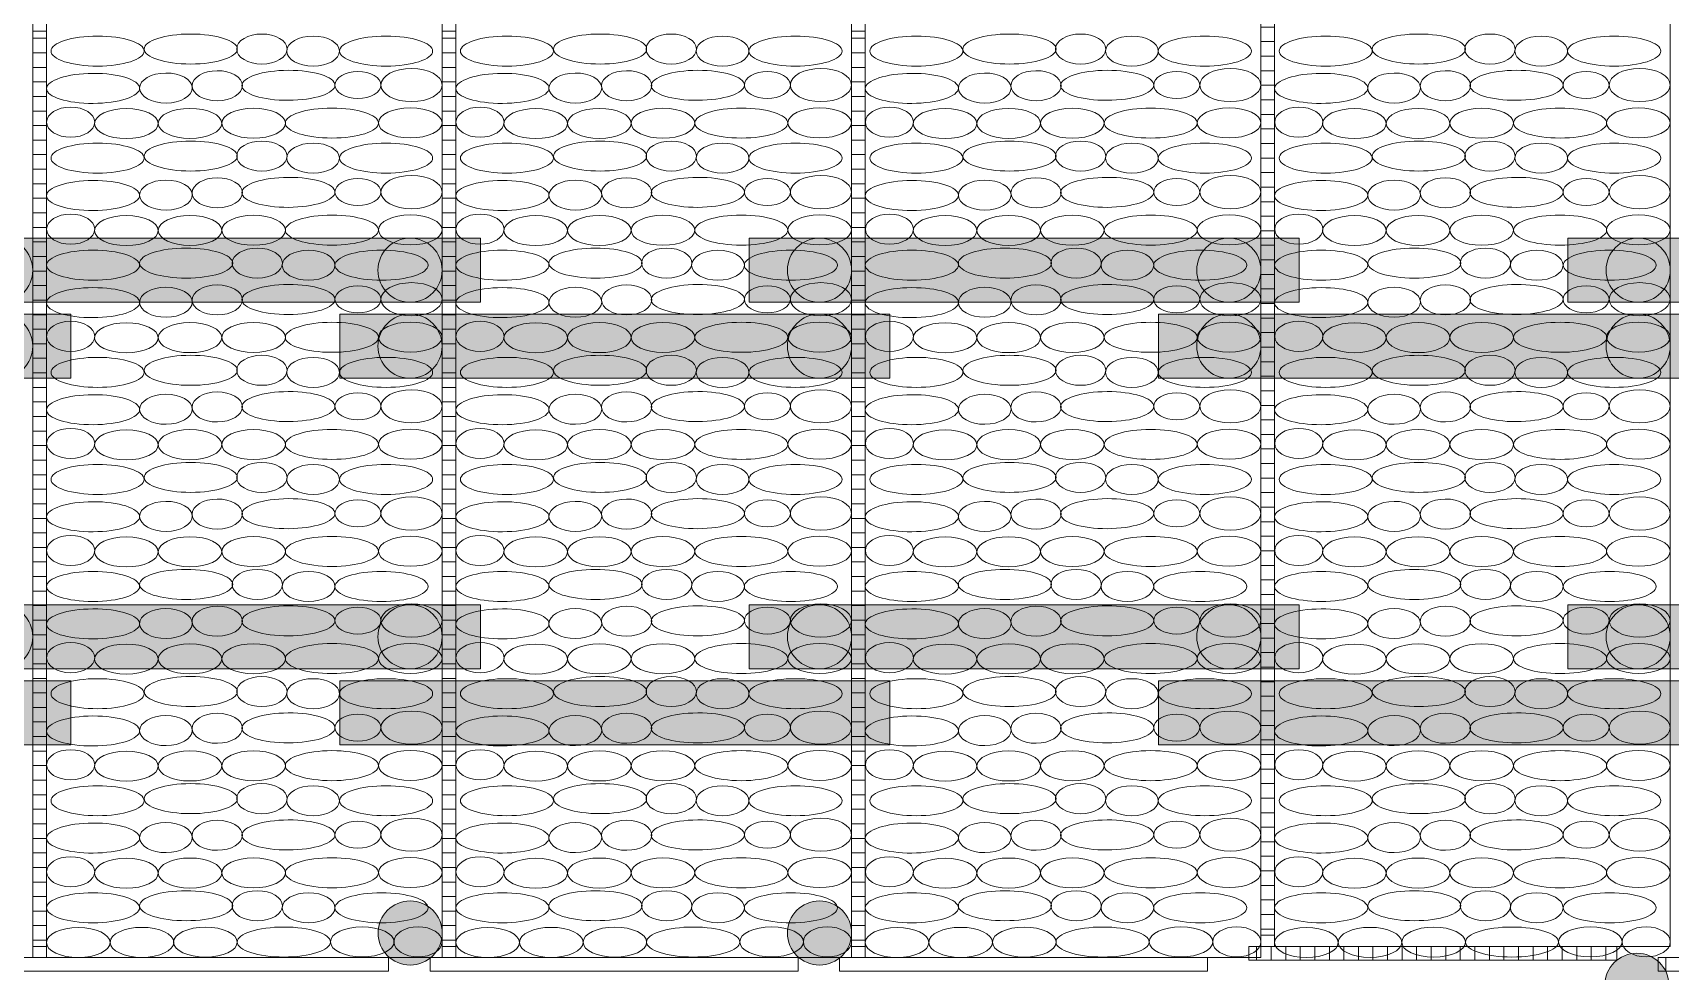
# Model space of a CAD drawing. Header units: inches. Extents: x 523 to 1492, y 69 to 539.
# Drawn here: x 813.8 to 849.53, y 314.3 to 334.78 of the extents above; entities that cross this region are included whole.
import ezdxf

# ---------------------------------------------------------------- set-up
doc = ezdxf.new("R2010")
doc.units = ezdxf.units.IN
doc.header["$MEASUREMENT"] = 0

# ---------------------------------------------------------------- blocks, each defined once
blk = doc.blocks.new('S - 140')
at = {"linetype": 'ByBlock', "lineweight": 15}
h = blk.add_hatch(color=7, dxfattribs=at)
edge = h.paths.add_edge_path()
edge.add_arc((1417, -1396.7), 70, 0, 360)
at = {"color": 7, "linetype": 'ByBlock', "lineweight": 15}
blk.add_circle((1417, -1396.7), 70, dxfattribs=at)
blk = doc.blocks.new('Бут.полосы')
at = {"linetype": 'ByBlock', "lineweight": 15}
h = blk.add_hatch(dxfattribs=at)
h.set_pattern_fill('ANSI31', color=22, scale=0.1, angle=315, style=0)
h.set_pattern_definition([(0, (17.8616, 0.25796), (1e-16, 0.3175), [])])
h.paths.add_polyline_path([(1973.125, -4755.563), (1972.825, -4755.563), (1972.825, -4775.54), (1973.125, -4775.54)])
h = blk.add_hatch(dxfattribs=at)
h.set_pattern_fill('ANSI31', color=22, scale=0.1, angle=315, style=0)
h.set_pattern_definition([(0, (44.6572, 0.01436), (1e-16, 0.3175), [])])
h.paths.add_polyline_path([(1999.92, -4755.806), (1999.62, -4755.806), (1999.62, -4775.784), (1999.92, -4775.784)])
h = blk.add_hatch(dxfattribs=at)
h.set_pattern_fill('ANSI31', color=22, scale=0.1, angle=315, style=0)
h.set_pattern_definition([(0, (53.58904, 0.01436), (1e-16, 0.3175), [])])
h.paths.add_polyline_path([(2008.852, -4755.806), (2008.552, -4755.806), (2008.552, -4775.784), (2008.852, -4775.784)])
h = blk.add_hatch(dxfattribs=at)
h.set_pattern_fill('ANSI31', color=22, scale=0.1, angle=315, style=0)
h.set_pattern_definition([(0, (62.52087, 0.01436), (1e-16, 0.3175), [])])
h.paths.add_polyline_path([(2017.784, -4755.806), (2017.484, -4755.806), (2017.484, -4775.784), (2017.784, -4775.784)])
h = blk.add_hatch(dxfattribs=at)
h.set_pattern_fill('ANSI31', color=22, scale=0.1, angle=45, style=0)
h.set_pattern_definition([(90, (17.8616, 0.25796), (-0.3175, 6e-17), [])])
h.paths.add_polyline_path([(1980.589, -4776.084), (1980.589, -4775.784), (1972.562, -4775.784), (1972.562, -4776.084)])
h = blk.add_hatch(dxfattribs=at)
h.set_pattern_fill('ANSI31', color=22, scale=0.1, angle=45, style=0)
h.set_pattern_definition([(90, (26.79356, 0.01436), (-0.3175, 6e-17), [])])
h.paths.add_polyline_path([(1989.521, -4776.327), (1989.521, -4776.027), (1981.494, -4776.027), (1981.494, -4776.327)])
at = {"color": 7, "linetype": 'ByBlock', "lineweight": 15}
for points in [[(1973.124, -4775.784), (1981.756, -4775.784), (1981.756, -4691.934), (1973.124, -4691.934)], [(1990.988, -4776.027), (1999.62, -4776.027), (1999.62, -4691.934), (1990.988, -4691.934)], [(1999.92, -4776.027), (2008.552, -4776.027), (2008.552, -4691.934), (1999.92, -4691.934)], [(2008.852, -4776.027), (2017.484, -4776.027), (2017.484, -4691.934), (2008.852, -4691.934)], [(2017.784, -4776.027), (2026.416, -4776.027), (2026.416, -4691.934), (2017.784, -4691.934)]]:
    blk.add_lwpolyline(points, close=True, dxfattribs=at)
at = {"color": 22, "linetype": 'ByBlock', "lineweight": 15}
for points in [[(1973.125, -4755.563), (1972.825, -4755.563), (1972.825, -4775.54), (1973.125, -4775.54)], [(1999.92, -4755.806), (1999.62, -4755.806), (1999.62, -4775.784), (1999.92, -4775.784)], [(2008.852, -4755.806), (2008.552, -4755.806), (2008.552, -4775.784), (2008.852, -4775.784)], [(2017.784, -4755.806), (2017.484, -4755.806), (2017.484, -4775.784), (2017.784, -4775.784)], [(1980.589, -4776.084), (1980.589, -4775.784), (1972.562, -4775.784), (1972.562, -4776.084)], [(1989.521, -4776.327), (1989.521, -4776.027), (1981.494, -4776.027), (1981.494, -4776.327)], [(2007.385, -4776.327), (2007.385, -4776.027), (1999.358, -4776.027), (1999.358, -4776.327)], [(2016.317, -4776.327), (2016.317, -4776.027), (2008.29, -4776.027), (2008.29, -4776.327)], [(2025.249, -4776.327), (2025.249, -4776.027), (2017.221, -4776.027), (2017.221, -4776.327)]]:
    blk.add_lwpolyline(points, close=True, dxfattribs=at)
at = {"color": 253, "linetype": 'ByBlock', "lineweight": 15}
for centre, major_axis, ratio in [((1974.239, -4756.244), (1.016, 0), 0.322367), ((1976.271, -4756.199), (1.016, 0), 0.322367), ((1977.823, -4756.199), (0.549, 0), 0.596748), ((1980.534, -4756.244), (1.016, 0), 0.322367), ((2001.035, -4756.244), (1.016, 0), 0.322367), ((2003.067, -4756.199), (1.016, 0), 0.322367), ((2004.619, -4756.199), (0.549, 0), 0.596748), ((2007.329, -4756.244), (1.016, 0), 0.322367), ((2009.967, -4756.244), (1.016, 0), 0.322367), ((2011.999, -4756.199), (1.016, 0), 0.322367), ((2013.55, -4756.199), (0.549, 0), 0.596748), ((2016.261, -4756.244), (1.016, 0), 0.322367), ((2018.899, -4756.244), (1.016, 0), 0.322367), ((2020.931, -4756.199), (1.016, 0), 0.322367), ((2022.482, -4756.199), (0.549, 0), 0.596748), ((2025.193, -4756.244), (1.016, 0), 0.322367), ((1975.732, -4757.05), (0.575, 0.003), 0.569135), ((1979.921, -4756.985), (-0.502, 0), 0.586261), ((1981.09, -4756.985), (-0.667, 0), 0.543772), ((2002.527, -4757.05), (0.575, 0.003), 0.569135), ((2006.716, -4756.985), (-0.502, 0), 0.586261), ((2007.885, -4756.985), (-0.667, 0), 0.543772), ((2011.459, -4757.05), (0.575, 0.003), 0.569135), ((2015.648, -4756.985), (-0.502, 0), 0.586261), ((2016.817, -4756.985), (-0.667, 0), 0.543772), ((2020.391, -4757.05), (0.575, 0.003), 0.569135), ((2024.58, -4756.985), (-0.502, 0), 0.586261), ((2025.749, -4756.985), (-0.667, 0), 0.543772), ((1973.652, -4757.795), (-0.525, 0), 0.625314), ((1974.867, -4757.826), (0.694, 0), 0.47197), ((1976.255, -4757.822), (0.694, 0), 0.47197), ((1977.643, -4757.818), (0.694, 0), 0.47197), ((1979.353, -4757.815), (1.016, 0), 0.322367), ((1981.063, -4757.811), (0.694, 0), 0.47197), ((2000.448, -4757.795), (-0.525, 0), 0.625314), ((2001.663, -4757.826), (0.694, 0), 0.47197), ((2003.051, -4757.822), (0.694, 0), 0.47197), ((2004.438, -4757.818), (0.694, 0), 0.47197), ((2006.148, -4757.815), (1.016, 0), 0.322367), ((2007.858, -4757.811), (0.694, 0), 0.47197), ((2009.379, -4757.795), (-0.525, 0), 0.625314), ((2010.595, -4757.826), (0.694, 0), 0.47197), ((2011.982, -4757.822), (0.694, 0), 0.47197), ((2013.37, -4757.818), (0.694, 0), 0.47197), ((2015.08, -4757.815), (1.016, 0), 0.322367), ((2016.79, -4757.811), (0.694, 0), 0.47197), ((2018.311, -4757.795), (-0.525, 0), 0.625314), ((2019.527, -4757.826), (0.694, 0), 0.47197), ((2020.914, -4757.822), (0.694, 0), 0.47197), ((2022.302, -4757.818), (0.694, 0), 0.47197), ((2024.012, -4757.815), (1.016, 0), 0.322367), ((2025.722, -4757.811), (0.694, 0), 0.47197), ((1974.239, -4758.58), (1.016, 0), 0.322367), ((1976.271, -4758.535), (1.016, 0), 0.322367), ((1977.823, -4758.535), (0.549, 0), 0.596748), ((1980.534, -4758.58), (1.016, 0), 0.322367), ((2001.035, -4758.58), (1.016, 0), 0.322367), ((2003.067, -4758.535), (1.016, 0), 0.322367), ((2004.619, -4758.535), (0.549, 0), 0.596748), ((2007.329, -4758.58), (1.016, 0), 0.322367), ((2009.967, -4758.58), (1.016, 0), 0.322367), ((2011.999, -4758.535), (1.016, 0), 0.322367), ((2013.55, -4758.535), (0.549, 0), 0.596748), ((2016.261, -4758.58), (1.016, 0), 0.322367), ((2018.899, -4758.58), (1.016, 0), 0.322367), ((2020.931, -4758.535), (1.016, 0), 0.322367), ((2022.482, -4758.535), (0.549, 0), 0.596748), ((2025.193, -4758.58), (1.016, 0), 0.322367), ((1975.732, -4759.387), (0.575, 0.003), 0.569135), ((1979.921, -4759.321), (-0.502, 0), 0.586261), ((1981.09, -4759.321), (-0.667, 0), 0.543772), ((2002.527, -4759.387), (0.575, 0.003), 0.569135), ((2006.716, -4759.321), (-0.502, 0), 0.586261), ((2007.885, -4759.321), (-0.667, 0), 0.543772), ((2011.459, -4759.387), (0.575, 0.003), 0.569135), ((2015.648, -4759.321), (-0.502, 0), 0.586261), ((2016.817, -4759.321), (-0.667, 0), 0.543772), ((2020.391, -4759.387), (0.575, 0.003), 0.569135), ((2024.58, -4759.321), (-0.502, 0), 0.586261), ((2025.749, -4759.321), (-0.667, 0), 0.543772), ((1973.652, -4760.131), (-0.525, 0), 0.625314), ((1974.867, -4760.162), (0.694, 0), 0.47197), ((1976.255, -4760.159), (0.694, 0), 0.47197), ((1977.643, -4760.155), (0.694, 0), 0.47197), ((1979.353, -4760.152), (1.016, 0), 0.322367), ((1981.063, -4760.148), (0.694, 0), 0.47197), ((2000.448, -4760.131), (-0.525, 0), 0.625314), ((2001.663, -4760.162), (0.694, 0), 0.47197), ((2003.051, -4760.159), (0.694, 0), 0.47197), ((2004.438, -4760.155), (0.694, 0), 0.47197), ((2006.148, -4760.152), (1.016, 0), 0.322367), ((2007.858, -4760.148), (0.694, 0), 0.47197), ((2009.379, -4760.131), (-0.525, 0), 0.625314), ((2010.595, -4760.162), (0.694, 0), 0.47197), ((2011.982, -4760.159), (0.694, 0), 0.47197), ((2013.37, -4760.155), (0.694, 0), 0.47197), ((2015.08, -4760.152), (1.016, 0), 0.322367), ((2016.79, -4760.148), (0.694, 0), 0.47197), ((2018.311, -4760.131), (-0.525, 0), 0.625314), ((2019.527, -4760.162), (0.694, 0), 0.47197), ((2020.914, -4760.159), (0.694, 0), 0.47197), ((2022.302, -4760.155), (0.694, 0), 0.47197), ((2024.012, -4760.152), (1.016, 0), 0.322367), ((2025.722, -4760.148), (0.694, 0), 0.47197), ((1974.141, -4760.917), (1.016, 0), 0.322367), ((1976.173, -4760.872), (1.016, 0), 0.322367), ((1977.724, -4760.872), (0.549, 0), 0.596748), ((1980.435, -4760.917), (1.016, 0), 0.322367), ((2000.936, -4760.917), (1.016, 0), 0.322367), ((2002.968, -4760.872), (1.016, 0), 0.322367), ((2004.52, -4760.872), (0.549, 0), 0.596748), ((2007.23, -4760.917), (1.016, 0), 0.322367), ((2009.868, -4760.917), (1.016, 0), 0.322367), ((2011.9, -4760.872), (1.016, 0), 0.322367), ((2013.452, -4760.872), (0.549, 0), 0.596748), ((2016.162, -4760.917), (1.016, 0), 0.322367), ((2018.8, -4760.917), (1.016, 0), 0.322367), ((2020.832, -4760.872), (1.016, 0), 0.322367), ((2022.384, -4760.872), (0.549, 0), 0.596748), ((2025.094, -4760.917), (1.016, 0), 0.322367), ((1979.921, -4761.661), (-0.502, 0), 0.586261), ((1981.09, -4761.661), (-0.667, 0), 0.543772), ((2006.716, -4761.661), (-0.502, 0), 0.586261), ((2007.885, -4761.661), (-0.667, 0), 0.543772), ((2015.648, -4761.661), (-0.502, 0), 0.586261), ((2016.817, -4761.661), (-0.667, 0), 0.543772), ((2024.58, -4761.661), (-0.502, 0), 0.586261), ((2025.749, -4761.661), (-0.667, 0), 0.543772), ((1975.732, -4761.726), (0.575, 0.003), 0.569135), ((2002.527, -4761.726), (0.575, 0.003), 0.569135), ((2011.459, -4761.726), (0.575, 0.003), 0.569135), ((2020.391, -4761.726), (0.575, 0.003), 0.569135), ((1973.652, -4762.47), (-0.525, 0), 0.625314), ((1974.867, -4762.502), (0.694, 0), 0.47197), ((1976.255, -4762.498), (0.694, 0), 0.47197), ((1977.643, -4762.494), (0.694, 0), 0.47197), ((1979.353, -4762.491), (1.016, 0), 0.322367), ((1981.063, -4762.487), (0.694, 0), 0.47197), ((2000.448, -4762.47), (-0.525, 0), 0.625314), ((2001.663, -4762.502), (0.694, 0), 0.47197), ((2003.051, -4762.498), (0.694, 0), 0.47197), ((2004.438, -4762.494), (0.694, 0), 0.47197), ((2006.148, -4762.491), (1.016, 0), 0.322367), ((2007.858, -4762.487), (0.694, 0), 0.47197), ((2009.379, -4762.47), (-0.525, 0), 0.625314), ((2010.595, -4762.502), (0.694, 0), 0.47197), ((2011.982, -4762.498), (0.694, 0), 0.47197), ((2013.37, -4762.494), (0.694, 0), 0.47197), ((2015.08, -4762.491), (1.016, 0), 0.322367), ((2016.79, -4762.487), (0.694, 0), 0.47197), ((2018.311, -4762.47), (-0.525, 0), 0.625314), ((2019.527, -4762.502), (0.694, 0), 0.47197), ((2020.914, -4762.498), (0.694, 0), 0.47197), ((2022.302, -4762.494), (0.694, 0), 0.47197), ((2024.012, -4762.491), (1.016, 0), 0.322367), ((2025.722, -4762.487), (0.694, 0), 0.47197), ((1974.239, -4763.256), (1.016, 0), 0.322367), ((1976.271, -4763.211), (1.016, 0), 0.322367), ((1977.823, -4763.211), (0.549, 0), 0.596748), ((1980.534, -4763.256), (1.016, 0), 0.322367), ((2001.035, -4763.256), (1.016, 0), 0.322367), ((2003.067, -4763.211), (1.016, 0), 0.322367), ((2004.619, -4763.211), (0.549, 0), 0.596748), ((2007.329, -4763.256), (1.016, 0), 0.322367), ((2009.967, -4763.256), (1.016, 0), 0.322367), ((2011.999, -4763.211), (1.016, 0), 0.322367), ((2013.55, -4763.211), (0.549, 0), 0.596748), ((2016.261, -4763.256), (1.016, 0), 0.322367), ((2018.899, -4763.256), (1.016, 0), 0.322367), ((2020.931, -4763.211), (1.016, 0), 0.322367), ((2022.482, -4763.211), (0.549, 0), 0.596748), ((2025.193, -4763.256), (1.016, 0), 0.322367), ((1975.732, -4764.062), (0.575, 0.003), 0.569135), ((1979.921, -4763.997), (-0.502, 0), 0.586261), ((1981.09, -4763.997), (-0.667, 0), 0.543772), ((2002.527, -4764.062), (0.575, 0.003), 0.569135), ((2006.716, -4763.997), (-0.502, 0), 0.586261), ((2007.885, -4763.997), (-0.667, 0), 0.543772), ((2011.459, -4764.062), (0.575, 0.003), 0.569135), ((2015.648, -4763.997), (-0.502, 0), 0.586261), ((2016.817, -4763.997), (-0.667, 0), 0.543772), ((2020.391, -4764.062), (0.575, 0.003), 0.569135), ((2024.58, -4763.997), (-0.502, 0), 0.586261), ((2025.749, -4763.997), (-0.667, 0), 0.543772), ((1973.652, -4764.807), (-0.525, 0), 0.625314), ((1974.867, -4764.838), (0.694, 0), 0.47197), ((1976.255, -4764.834), (0.694, 0), 0.47197), ((1977.643, -4764.831), (0.694, 0), 0.47197), ((1979.353, -4764.828), (1.016, 0), 0.322367), ((1981.063, -4764.824), (0.694, 0), 0.47197), ((2000.448, -4764.807), (-0.525, 0), 0.625314), ((2001.663, -4764.838), (0.694, 0), 0.47197), ((2003.051, -4764.834), (0.694, 0), 0.47197), ((2004.438, -4764.831), (0.694, 0), 0.47197), ((2006.148, -4764.828), (1.016, 0), 0.322367), ((2007.858, -4764.824), (0.694, 0), 0.47197), ((2009.379, -4764.807), (-0.525, 0), 0.625314), ((2010.595, -4764.838), (0.694, 0), 0.47197), ((2011.982, -4764.834), (0.694, 0), 0.47197), ((2013.37, -4764.831), (0.694, 0), 0.47197), ((2015.08, -4764.828), (1.016, 0), 0.322367), ((2016.79, -4764.824), (0.694, 0), 0.47197), ((2018.311, -4764.807), (-0.525, 0), 0.625314), ((2019.527, -4764.838), (0.694, 0), 0.47197), ((2020.914, -4764.834), (0.694, 0), 0.47197), ((2022.302, -4764.831), (0.694, 0), 0.47197), ((2024.012, -4764.828), (1.016, 0), 0.322367), ((2025.722, -4764.824), (0.694, 0), 0.47197), ((1974.239, -4765.593), (1.016, 0), 0.322367), ((1976.271, -4765.548), (1.016, 0), 0.322367), ((1977.823, -4765.548), (0.549, 0), 0.596748), ((1980.534, -4765.593), (1.016, 0), 0.322367), ((2001.035, -4765.593), (1.016, 0), 0.322367), ((2003.067, -4765.548), (1.016, 0), 0.322367), ((2004.619, -4765.548), (0.549, 0), 0.596748), ((2007.329, -4765.593), (1.016, 0), 0.322367), ((2009.967, -4765.593), (1.016, 0), 0.322367), ((2011.999, -4765.548), (1.016, 0), 0.322367), ((2013.55, -4765.548), (0.549, 0), 0.596748), ((2016.261, -4765.593), (1.016, 0), 0.322367), ((2018.899, -4765.593), (1.016, 0), 0.322367), ((2020.931, -4765.548), (1.016, 0), 0.322367), ((2022.482, -4765.548), (0.549, 0), 0.596748), ((2025.193, -4765.593), (1.016, 0), 0.322367), ((1981.09, -4766.334), (-0.667, 0), 0.543772), ((2007.885, -4766.334), (-0.667, 0), 0.543772), ((2016.817, -4766.334), (-0.667, 0), 0.543772), ((2025.749, -4766.334), (-0.667, 0), 0.543772), ((1975.732, -4766.399), (0.575, 0.003), 0.569135), ((1979.921, -4766.334), (-0.502, 0), 0.586261), ((2002.527, -4766.399), (0.575, 0.003), 0.569135), ((2006.716, -4766.334), (-0.502, 0), 0.586261), ((2011.459, -4766.399), (0.575, 0.003), 0.569135), ((2015.648, -4766.334), (-0.502, 0), 0.586261), ((2020.391, -4766.399), (0.575, 0.003), 0.569135), ((2024.58, -4766.334), (-0.502, 0), 0.586261), ((1973.652, -4767.144), (-0.525, 0), 0.625314), ((1974.867, -4767.175), (0.694, 0), 0.47197), ((1976.255, -4767.171), (0.694, 0), 0.47197), ((1977.643, -4767.167), (0.694, 0), 0.47197), ((1979.353, -4767.164), (1.016, 0), 0.322367), ((1981.063, -4767.161), (0.694, 0), 0.47197), ((2000.448, -4767.144), (-0.525, 0), 0.625314), ((2001.663, -4767.175), (0.694, 0), 0.47197), ((2003.051, -4767.171), (0.694, 0), 0.47197), ((2004.438, -4767.167), (0.694, 0), 0.47197), ((2006.148, -4767.164), (1.016, 0), 0.322367), ((2007.858, -4767.161), (0.694, 0), 0.47197), ((2009.379, -4767.144), (-0.525, 0), 0.625314), ((2010.595, -4767.175), (0.694, 0), 0.47197), ((2011.982, -4767.171), (0.694, 0), 0.47197), ((2013.37, -4767.167), (0.694, 0), 0.47197), ((2015.08, -4767.164), (1.016, 0), 0.322367), ((2016.79, -4767.161), (0.694, 0), 0.47197), ((2018.311, -4767.144), (-0.525, 0), 0.625314), ((2019.527, -4767.175), (0.694, 0), 0.47197), ((2020.914, -4767.171), (0.694, 0), 0.47197), ((2022.302, -4767.167), (0.694, 0), 0.47197), ((2024.012, -4767.164), (1.016, 0), 0.322367), ((2025.722, -4767.161), (0.694, 0), 0.47197), ((1974.141, -4767.929), (1.016, 0), 0.322367), ((1976.173, -4767.884), (1.016, 0), 0.322367), ((1977.724, -4767.884), (0.549, 0), 0.596748), ((1980.435, -4767.929), (1.016, 0), 0.322367), ((2000.936, -4767.929), (1.016, 0), 0.322367), ((2002.968, -4767.884), (1.016, 0), 0.322367), ((2004.52, -4767.884), (0.549, 0), 0.596748), ((2007.23, -4767.929), (1.016, 0), 0.322367), ((2009.868, -4767.929), (1.016, 0), 0.322367), ((2011.9, -4767.884), (1.016, 0), 0.322367), ((2013.452, -4767.884), (0.549, 0), 0.596748), ((2016.162, -4767.929), (1.016, 0), 0.322367), ((2018.8, -4767.929), (1.016, 0), 0.322367), ((2020.832, -4767.884), (1.016, 0), 0.322367), ((2022.384, -4767.884), (0.549, 0), 0.596748), ((2025.094, -4767.929), (1.016, 0), 0.322367), ((1975.732, -4768.738), (0.575, 0.003), 0.569135), ((1979.921, -4768.673), (-0.502, 0), 0.586261), ((1981.09, -4768.673), (-0.667, 0), 0.543772), ((2002.527, -4768.738), (0.575, 0.003), 0.569135), ((2006.716, -4768.673), (-0.502, 0), 0.586261), ((2007.885, -4768.673), (-0.667, 0), 0.543772), ((2011.459, -4768.738), (0.575, 0.003), 0.569135), ((2015.648, -4768.673), (-0.502, 0), 0.586261), ((2016.817, -4768.673), (-0.667, 0), 0.543772), ((2020.391, -4768.738), (0.575, 0.003), 0.569135), ((2024.58, -4768.673), (-0.502, 0), 0.586261), ((2025.749, -4768.673), (-0.667, 0), 0.543772), ((1973.652, -4769.483), (-0.525, 0), 0.625314), ((1974.867, -4769.514), (0.694, 0), 0.47197), ((1976.255, -4769.51), (0.694, 0), 0.47197), ((1977.643, -4769.506), (0.694, 0), 0.47197), ((1979.353, -4769.503), (1.016, 0), 0.322367), ((1981.063, -4769.5), (0.694, 0), 0.47197), ((2000.448, -4769.483), (-0.525, 0), 0.625314), ((2001.663, -4769.514), (0.694, 0), 0.47197), ((2003.051, -4769.51), (0.694, 0), 0.47197), ((2004.438, -4769.506), (0.694, 0), 0.47197), ((2006.148, -4769.503), (1.016, 0), 0.322367), ((2007.858, -4769.5), (0.694, 0), 0.47197), ((2009.379, -4769.483), (-0.525, 0), 0.625314), ((2010.595, -4769.514), (0.694, 0), 0.47197), ((2011.982, -4769.51), (0.694, 0), 0.47197), ((2013.37, -4769.506), (0.694, 0), 0.47197), ((2015.08, -4769.503), (1.016, 0), 0.322367), ((2016.79, -4769.5), (0.694, 0), 0.47197), ((2018.311, -4769.483), (-0.525, 0), 0.625314), ((2019.527, -4769.514), (0.694, 0), 0.47197), ((2020.914, -4769.51), (0.694, 0), 0.47197), ((2022.302, -4769.506), (0.694, 0), 0.47197), ((2024.012, -4769.503), (1.016, 0), 0.322367), ((2025.722, -4769.5), (0.694, 0), 0.47197), ((1974.239, -4770.269), (1.016, 0), 0.322367), ((1976.271, -4770.223), (1.016, 0), 0.322367), ((1977.823, -4770.223), (0.549, 0), 0.596748), ((1980.534, -4770.269), (1.016, 0), 0.322367), ((2001.035, -4770.269), (1.016, 0), 0.322367), ((2003.067, -4770.223), (1.016, 0), 0.322367), ((2004.619, -4770.223), (0.549, 0), 0.596748), ((2007.329, -4770.269), (1.016, 0), 0.322367), ((2009.967, -4770.269), (1.016, 0), 0.322367), ((2011.999, -4770.223), (1.016, 0), 0.322367), ((2013.55, -4770.223), (0.549, 0), 0.596748), ((2016.261, -4770.269), (1.016, 0), 0.322367), ((2018.899, -4770.269), (1.016, 0), 0.322367), ((2020.931, -4770.223), (1.016, 0), 0.322367), ((2022.482, -4770.223), (0.549, 0), 0.596748), ((2025.193, -4770.269), (1.016, 0), 0.322367), ((1981.09, -4771.01), (-0.667, 0), 0.543772), ((2007.885, -4771.01), (-0.667, 0), 0.543772), ((2016.817, -4771.01), (-0.667, 0), 0.543772), ((2025.749, -4771.01), (-0.667, 0), 0.543772), ((1975.732, -4771.075), (0.575, 0.003), 0.569135), ((1979.921, -4771.01), (-0.502, 0), 0.586261), ((2002.527, -4771.075), (0.575, 0.003), 0.569135), ((2006.716, -4771.01), (-0.502, 0), 0.586261), ((2011.459, -4771.075), (0.575, 0.003), 0.569135), ((2015.648, -4771.01), (-0.502, 0), 0.586261), ((2020.391, -4771.075), (0.575, 0.003), 0.569135), ((2024.58, -4771.01), (-0.502, 0), 0.586261), ((1973.652, -4771.82), (-0.525, 0), 0.625314), ((1974.867, -4771.851), (0.694, 0), 0.47197), ((1976.255, -4771.847), (0.694, 0), 0.47197), ((1977.643, -4771.843), (0.694, 0), 0.47197), ((1979.353, -4771.84), (1.016, 0), 0.322367), ((1981.063, -4771.836), (0.694, 0), 0.47197), ((2000.448, -4771.82), (-0.525, 0), 0.625314), ((2001.663, -4771.851), (0.694, 0), 0.47197), ((2003.051, -4771.847), (0.694, 0), 0.47197), ((2004.438, -4771.843), (0.694, 0), 0.47197), ((2006.148, -4771.84), (1.016, 0), 0.322367), ((2007.858, -4771.836), (0.694, 0), 0.47197), ((2009.379, -4771.82), (-0.525, 0), 0.625314), ((2010.595, -4771.851), (0.694, 0), 0.47197), ((2011.982, -4771.847), (0.694, 0), 0.47197), ((2013.37, -4771.843), (0.694, 0), 0.47197), ((2015.08, -4771.84), (1.016, 0), 0.322367), ((2016.79, -4771.836), (0.694, 0), 0.47197), ((2018.311, -4771.82), (-0.525, 0), 0.625314), ((2019.527, -4771.851), (0.694, 0), 0.47197), ((2020.914, -4771.847), (0.694, 0), 0.47197), ((2022.302, -4771.843), (0.694, 0), 0.47197), ((2024.012, -4771.84), (1.016, 0), 0.322367), ((2025.722, -4771.836), (0.694, 0), 0.47197), ((1974.239, -4772.605), (1.016, 0), 0.322367), ((1976.271, -4772.56), (1.016, 0), 0.322367), ((1977.823, -4772.56), (0.549, 0), 0.596748), ((1980.534, -4772.605), (1.016, 0), 0.322367), ((2001.035, -4772.605), (1.016, 0), 0.322367), ((2003.067, -4772.56), (1.016, 0), 0.322367), ((2004.619, -4772.56), (0.549, 0), 0.596748), ((2007.329, -4772.605), (1.016, 0), 0.322367), ((2009.967, -4772.605), (1.016, 0), 0.322367), ((2011.999, -4772.56), (1.016, 0), 0.322367), ((2013.55, -4772.56), (0.549, 0), 0.596748), ((2016.261, -4772.605), (1.016, 0), 0.322367), ((2018.899, -4772.605), (1.016, 0), 0.322367), ((2020.931, -4772.56), (1.016, 0), 0.322367), ((2022.482, -4772.56), (0.549, 0), 0.596748), ((2025.193, -4772.605), (1.016, 0), 0.322367), ((1975.732, -4773.411), (0.575, 0.003), 0.569135), ((1979.921, -4773.346), (-0.502, 0), 0.586261), ((1981.09, -4773.346), (-0.667, 0), 0.543772), ((2002.527, -4773.411), (0.575, 0.003), 0.569135), ((2006.716, -4773.346), (-0.502, 0), 0.586261), ((2007.885, -4773.346), (-0.667, 0), 0.543772), ((2011.459, -4773.411), (0.575, 0.003), 0.569135), ((2015.648, -4773.346), (-0.502, 0), 0.586261), ((2016.817, -4773.346), (-0.667, 0), 0.543772), ((2020.391, -4773.411), (0.575, 0.003), 0.569135), ((2024.58, -4773.346), (-0.502, 0), 0.586261), ((2025.749, -4773.346), (-0.667, 0), 0.543772), ((1973.652, -4774.156), (-0.525, 0), 0.625314), ((1974.867, -4774.187), (0.694, 0), 0.47197), ((1976.255, -4774.183), (0.694, 0), 0.47197), ((1977.643, -4774.18), (0.694, 0), 0.47197), ((1979.353, -4774.177), (1.016, 0), 0.322367), ((1981.063, -4774.173), (0.694, 0), 0.47197), ((2000.448, -4774.156), (-0.525, 0), 0.625314), ((2001.663, -4774.187), (0.694, 0), 0.47197), ((2003.051, -4774.183), (0.694, 0), 0.47197), ((2004.438, -4774.18), (0.694, 0), 0.47197), ((2006.148, -4774.177), (1.016, 0), 0.322367), ((2007.858, -4774.173), (0.694, 0), 0.47197), ((2009.379, -4774.156), (-0.525, 0), 0.625314), ((2010.595, -4774.187), (0.694, 0), 0.47197), ((2011.982, -4774.183), (0.694, 0), 0.47197), ((2013.37, -4774.18), (0.694, 0), 0.47197), ((2015.08, -4774.177), (1.016, 0), 0.322367), ((2016.79, -4774.173), (0.694, 0), 0.47197), ((2018.311, -4774.156), (-0.525, 0), 0.625314), ((2019.527, -4774.187), (0.694, 0), 0.47197), ((2020.914, -4774.183), (0.694, 0), 0.47197), ((2022.302, -4774.18), (0.694, 0), 0.47197), ((2024.012, -4774.177), (1.016, 0), 0.322367), ((2025.722, -4774.173), (0.694, 0), 0.47197), ((1976.173, -4774.897), (1.016, 0), 0.322367), ((1977.724, -4774.897), (0.549, 0), 0.596748), ((2002.968, -4774.897), (1.016, 0), 0.322367), ((2004.52, -4774.897), (0.549, 0), 0.596748), ((2011.9, -4774.897), (1.016, 0), 0.322367), ((2013.452, -4774.897), (0.549, 0), 0.596748), ((2020.832, -4774.897), (1.016, 0), 0.322367), ((2022.384, -4774.897), (0.549, 0), 0.596748), ((1974.141, -4774.942), (1.016, 0), 0.322367), ((1980.435, -4774.942), (1.016, 0), 0.322367), ((2000.936, -4774.942), (1.016, 0), 0.322367), ((2007.23, -4774.942), (1.016, 0), 0.322367), ((2009.868, -4774.942), (1.016, 0), 0.322367), ((2016.162, -4774.942), (1.016, 0), 0.322367), ((2018.8, -4774.942), (1.016, 0), 0.322367), ((2025.094, -4774.942), (1.016, 0), 0.322367), ((1973.818, -4775.7), (0.694, 0), 0.47197), ((1975.206, -4775.696), (0.694, 0), 0.47197), ((1976.594, -4775.692), (0.694, 0), 0.47197), ((1978.304, -4775.689), (1.016, 0), 0.322367), ((1980.013, -4775.685), (0.694, 0), 0.47197), ((1981.232, -4775.685), (-0.525, 0), 0.625314), ((2000.614, -4775.7), (0.694, 0), 0.47197), ((2002.002, -4775.696), (0.694, 0), 0.47197), ((2003.389, -4775.692), (0.694, 0), 0.47197), ((2005.099, -4775.689), (1.016, 0), 0.322367), ((2006.809, -4775.685), (0.694, 0), 0.47197), ((2009.546, -4775.7), (0.694, 0), 0.47197), ((2010.933, -4775.696), (0.694, 0), 0.47197), ((2012.321, -4775.692), (0.694, 0), 0.47197), ((2014.031, -4775.689), (1.016, 0), 0.322367), ((2015.741, -4775.685), (0.694, 0), 0.47197), ((2016.959, -4775.685), (-0.525, 0), 0.625314), ((2018.478, -4775.7), (0.694, 0), 0.47197), ((2019.865, -4775.696), (0.694, 0), 0.47197), ((2021.253, -4775.692), (0.694, 0), 0.47197), ((2022.963, -4775.689), (1.016, 0), 0.322367), ((2024.673, -4775.685), (0.694, 0), 0.47197), ((2025.891, -4775.685), (-0.525, 0), 0.625314)]:
    blk.add_ellipse(centre, major_axis=major_axis, ratio=ratio, dxfattribs=at)
at = {"color": 253, "linetype": 'ByBlock', "lineweight": 15, "extrusion": (0, 0, -1)}
for centre, major_axis, ratio in [((1978.942, -4756.244), (-0.575, 0), 0.569135), ((2005.738, -4756.244), (-0.575, 0), 0.569135), ((2014.67, -4756.244), (-0.575, 0), 0.569135), ((2023.602, -4756.244), (-0.575, 0), 0.569135), ((1974.14, -4757.058), (-1.016, -0.005), 0.322367), ((1976.851, -4756.999), (-0.549, -0.003), 0.596748), ((1978.402, -4756.991), (-1.016, -0.005), 0.322367), ((2000.936, -4757.058), (-1.016, -0.005), 0.322367), ((2003.646, -4756.999), (-0.549, -0.003), 0.596748), ((2005.198, -4756.991), (-1.016, -0.005), 0.322367), ((2009.868, -4757.058), (-1.016, -0.005), 0.322367), ((2012.578, -4756.999), (-0.549, -0.003), 0.596748), ((2014.13, -4756.991), (-1.016, -0.005), 0.322367), ((2018.8, -4757.058), (-1.016, -0.005), 0.322367), ((2021.51, -4756.999), (-0.549, -0.003), 0.596748), ((2023.062, -4756.991), (-1.016, -0.005), 0.322367), ((1978.942, -4758.58), (-0.575, 0), 0.569135), ((2005.738, -4758.58), (-0.575, 0), 0.569135), ((2014.67, -4758.58), (-0.575, 0), 0.569135), ((2023.602, -4758.58), (-0.575, 0), 0.569135), ((1974.14, -4759.395), (-1.016, -0.005), 0.322367), ((1976.851, -4759.336), (-0.549, -0.003), 0.596748), ((1978.402, -4759.327), (-1.016, -0.005), 0.322367), ((2000.936, -4759.395), (-1.016, -0.005), 0.322367), ((2003.646, -4759.336), (-0.549, -0.003), 0.596748), ((2005.198, -4759.327), (-1.016, -0.005), 0.322367), ((2009.868, -4759.395), (-1.016, -0.005), 0.322367), ((2012.578, -4759.336), (-0.549, -0.003), 0.596748), ((2014.13, -4759.327), (-1.016, -0.005), 0.322367), ((2018.8, -4759.395), (-1.016, -0.005), 0.322367), ((2021.51, -4759.336), (-0.549, -0.003), 0.596748), ((2023.062, -4759.327), (-1.016, -0.005), 0.322367), ((1978.844, -4760.917), (-0.575, 0), 0.569135), ((2005.639, -4760.917), (-0.575, 0), 0.569135), ((2014.571, -4760.917), (-0.575, 0), 0.569135), ((2023.503, -4760.917), (-0.575, 0), 0.569135), ((1976.851, -4761.675), (-0.549, -0.003), 0.596748), ((1978.402, -4761.667), (-1.016, -0.005), 0.322367), ((2003.646, -4761.675), (-0.549, -0.003), 0.596748), ((2005.198, -4761.667), (-1.016, -0.005), 0.322367), ((2012.578, -4761.675), (-0.549, -0.003), 0.596748), ((2014.13, -4761.667), (-1.016, -0.005), 0.322367), ((2021.51, -4761.675), (-0.549, -0.003), 0.596748), ((2023.062, -4761.667), (-1.016, -0.005), 0.322367), ((1974.14, -4761.734), (-1.016, -0.005), 0.322367), ((2000.936, -4761.734), (-1.016, -0.005), 0.322367), ((2009.868, -4761.734), (-1.016, -0.005), 0.322367), ((2018.8, -4761.734), (-1.016, -0.005), 0.322367), ((1978.942, -4763.256), (-0.575, 0), 0.569135), ((2005.738, -4763.256), (-0.575, 0), 0.569135), ((2014.67, -4763.256), (-0.575, 0), 0.569135), ((2023.602, -4763.256), (-0.575, 0), 0.569135), ((1974.14, -4764.071), (-1.016, -0.005), 0.322367), ((1976.851, -4764.011), (-0.549, -0.003), 0.596748), ((1978.402, -4764.003), (-1.016, -0.005), 0.322367), ((2000.936, -4764.071), (-1.016, -0.005), 0.322367), ((2003.646, -4764.011), (-0.549, -0.003), 0.596748), ((2005.198, -4764.003), (-1.016, -0.005), 0.322367), ((2009.868, -4764.071), (-1.016, -0.005), 0.322367), ((2012.578, -4764.011), (-0.549, -0.003), 0.596748), ((2014.13, -4764.003), (-1.016, -0.005), 0.322367), ((2018.8, -4764.071), (-1.016, -0.005), 0.322367), ((2021.51, -4764.011), (-0.549, -0.003), 0.596748), ((2023.062, -4764.003), (-1.016, -0.005), 0.322367), ((1978.942, -4765.593), (-0.575, 0), 0.569135), ((2005.738, -4765.593), (-0.575, 0), 0.569135), ((2014.67, -4765.593), (-0.575, 0), 0.569135), ((2023.602, -4765.593), (-0.575, 0), 0.569135), ((1976.851, -4766.348), (-0.549, -0.003), 0.596748), ((1978.402, -4766.34), (-1.016, -0.005), 0.322367), ((2003.646, -4766.348), (-0.549, -0.003), 0.596748), ((2005.198, -4766.34), (-1.016, -0.005), 0.322367), ((2012.578, -4766.348), (-0.549, -0.003), 0.596748), ((2014.13, -4766.34), (-1.016, -0.005), 0.322367), ((2021.51, -4766.348), (-0.549, -0.003), 0.596748), ((2023.062, -4766.34), (-1.016, -0.005), 0.322367), ((1974.14, -4766.407), (-1.016, -0.005), 0.322367), ((2000.936, -4766.407), (-1.016, -0.005), 0.322367), ((2009.868, -4766.407), (-1.016, -0.005), 0.322367), ((2018.8, -4766.407), (-1.016, -0.005), 0.322367), ((1978.844, -4767.929), (-0.575, 0), 0.569135), ((2005.639, -4767.929), (-0.575, 0), 0.569135), ((2014.571, -4767.929), (-0.575, 0), 0.569135), ((2023.503, -4767.929), (-0.575, 0), 0.569135), ((1974.14, -4768.746), (-1.016, -0.005), 0.322367), ((1976.851, -4768.687), (-0.549, -0.003), 0.596748), ((1978.402, -4768.679), (-1.016, -0.005), 0.322367), ((2000.936, -4768.746), (-1.016, -0.005), 0.322367), ((2003.646, -4768.687), (-0.549, -0.003), 0.596748), ((2005.198, -4768.679), (-1.016, -0.005), 0.322367), ((2009.868, -4768.746), (-1.016, -0.005), 0.322367), ((2012.578, -4768.687), (-0.549, -0.003), 0.596748), ((2014.13, -4768.679), (-1.016, -0.005), 0.322367), ((2018.8, -4768.746), (-1.016, -0.005), 0.322367), ((2021.51, -4768.687), (-0.549, -0.003), 0.596748), ((2023.062, -4768.679), (-1.016, -0.005), 0.322367), ((1978.942, -4770.269), (-0.575, 0), 0.569135), ((2005.738, -4770.269), (-0.575, 0), 0.569135), ((2014.67, -4770.269), (-0.575, 0), 0.569135), ((2023.602, -4770.269), (-0.575, 0), 0.569135), ((1974.14, -4771.083), (-1.016, -0.005), 0.322367), ((1976.851, -4771.024), (-0.549, -0.003), 0.596748), ((1978.402, -4771.016), (-1.016, -0.005), 0.322367), ((2000.936, -4771.083), (-1.016, -0.005), 0.322367), ((2003.646, -4771.024), (-0.549, -0.003), 0.596748), ((2005.198, -4771.016), (-1.016, -0.005), 0.322367), ((2009.868, -4771.083), (-1.016, -0.005), 0.322367), ((2012.578, -4771.024), (-0.549, -0.003), 0.596748), ((2014.13, -4771.016), (-1.016, -0.005), 0.322367), ((2018.8, -4771.083), (-1.016, -0.005), 0.322367), ((2021.51, -4771.024), (-0.549, -0.003), 0.596748), ((2023.062, -4771.016), (-1.016, -0.005), 0.322367), ((1978.942, -4772.605), (-0.575, 0), 0.569135), ((2005.738, -4772.605), (-0.575, 0), 0.569135), ((2014.67, -4772.605), (-0.575, 0), 0.569135), ((2023.602, -4772.605), (-0.575, 0), 0.569135), ((1974.14, -4773.42), (-1.016, -0.005), 0.322367), ((1976.851, -4773.36), (-0.549, -0.003), 0.596748), ((1978.402, -4773.352), (-1.016, -0.005), 0.322367), ((2000.936, -4773.42), (-1.016, -0.005), 0.322367), ((2003.646, -4773.36), (-0.549, -0.003), 0.596748), ((2005.198, -4773.352), (-1.016, -0.005), 0.322367), ((2009.868, -4773.42), (-1.016, -0.005), 0.322367), ((2012.578, -4773.36), (-0.549, -0.003), 0.596748), ((2014.13, -4773.352), (-1.016, -0.005), 0.322367), ((2018.8, -4773.42), (-1.016, -0.005), 0.322367), ((2021.51, -4773.36), (-0.549, -0.003), 0.596748), ((2023.062, -4773.352), (-1.016, -0.005), 0.322367), ((1978.844, -4774.942), (-0.575, 0), 0.569135), ((2005.639, -4774.942), (-0.575, 0), 0.569135), ((2014.571, -4774.942), (-0.575, 0), 0.569135), ((2023.503, -4774.942), (-0.575, 0), 0.569135)]:
    blk.add_ellipse(centre, major_axis=major_axis, ratio=ratio, dxfattribs=at)
at = {"color": 7, "linetype": 'ByBlock', "lineweight": 15}
blk.add_ellipse((2008.027, -4775.685), major_axis=(-0.525, 0), ratio=0.625314, dxfattribs=at)
at = {"color": 253, "linetype": 'ByBlock', "lineweight": 15, "xscale": 0.009999999999990905, "yscale": 0.009999999999990905, "zscale": 0.009999999999990905}
blk.add_blockref('S - 140', (1993.685, -4761.525), dxfattribs=at)
at = {"color": 7, "linetype": 'ByBlock', "lineweight": 15, "xscale": 0.009999999999990905, "yscale": 0.009999999999990905, "zscale": 0.009999999999990905}
for p in [(2002.616, -4761.525), (1966.859, -4762.666)]:
    blk.add_blockref('S - 140', p, dxfattribs=at)
blk = doc.blocks.new('2 стойки под брус')
at = {"linetype": 'ByBlock', "lineweight": 15}
blk.add_hatch(color=254, dxfattribs=at).paths.add_polyline_path([(1908.082, -1350.965), (1908.082, -1349.565), (1920.082, -1349.565), (1920.082, -1350.965)])
at = {"color": 7, "linetype": 'ByBlock', "lineweight": 15}
blk.add_lwpolyline([(1908.082, -1350.965), (1908.082, -1349.565), (1920.082, -1349.565), (1920.082, -1350.965), (1908.082, -1350.965)], dxfattribs=at)
at = {"color": 7, "linetype": 'ByBlock', "lineweight": 15, "xscale": 0.009999999999990905, "yscale": 0.009999999999990905, "zscale": 0.009999999999990905}
for p in [(1895.447, -1336.298), (1904.379, -1336.298)]:
    blk.add_blockref('S - 140', p, dxfattribs=at)

msp = doc.modelspace()

# ---------------------------------------------------------------- hatches: boundary and pattern name
at = {"linetype": 'ByBlock', "lineweight": 15}
for points in [[(802.637, 320.639), (802.637, 319.239), (814.637, 319.239), (814.637, 320.639)], [(820.5, 320.639), (820.5, 319.239), (832.5, 319.239), (832.5, 320.639)], [(838.364, 320.639), (838.364, 319.239), (850.364, 319.239), (850.364, 320.639)]]:
    msp.add_hatch(color=254, dxfattribs=at).paths.add_polyline_path(points)

# ---------------------------------------------------------------- linework, layer by layer
at = {"color": 7, "linetype": 'ByBlock', "lineweight": 15}
for points in [[(802.637, 320.639), (802.637, 319.239), (814.637, 319.239), (814.637, 320.639), (802.637, 320.639)], [(820.5, 320.639), (820.5, 319.239), (832.5, 319.239), (832.5, 320.639), (820.5, 320.639)], [(838.364, 320.639), (838.364, 319.239), (850.364, 319.239), (850.364, 320.639), (838.364, 320.639)]]:
    msp.add_lwpolyline(points, dxfattribs=at)

# ---------------------------------------------------------------- block references
for name, p in [('Бут.полосы', (-1185.818, 5090.624)), ('Бут.полосы', (-1132.227, 5090.624)), ('2 стойки под брус', (-1096.514, 1679.862)), ('2 стойки под брус', (-1078.65, 1679.862)), ('2 стойки под брус', (-1060.787, 1679.862)), ('2 стойки под брус', (-1096.514, 1671.862)), ('2 стойки под брус', (-1078.65, 1671.862)), ('2 стойки под брус', (-1060.787, 1671.862))]:
    msp.add_blockref(name, p, dxfattribs=at)
at = {"color": 7, "linetype": 'ByBlock', "lineweight": 15, "xscale": -1, "rotation": 180}
for p in [(-1105.446, -1022.326), (-1087.582, -1022.326), (-1069.718, -1022.326)]:
    msp.add_blockref('2 стойки под брус', p, dxfattribs=at)

doc.saveas('drawing.dxf')
